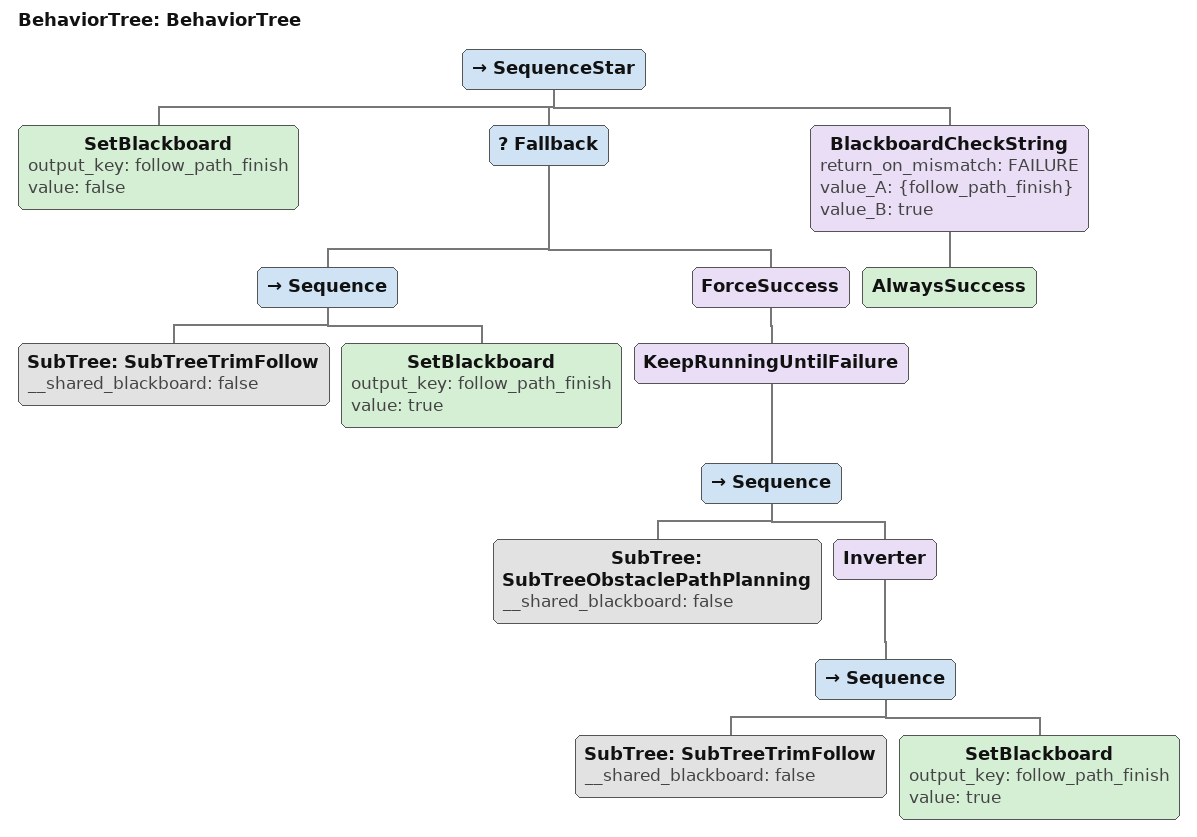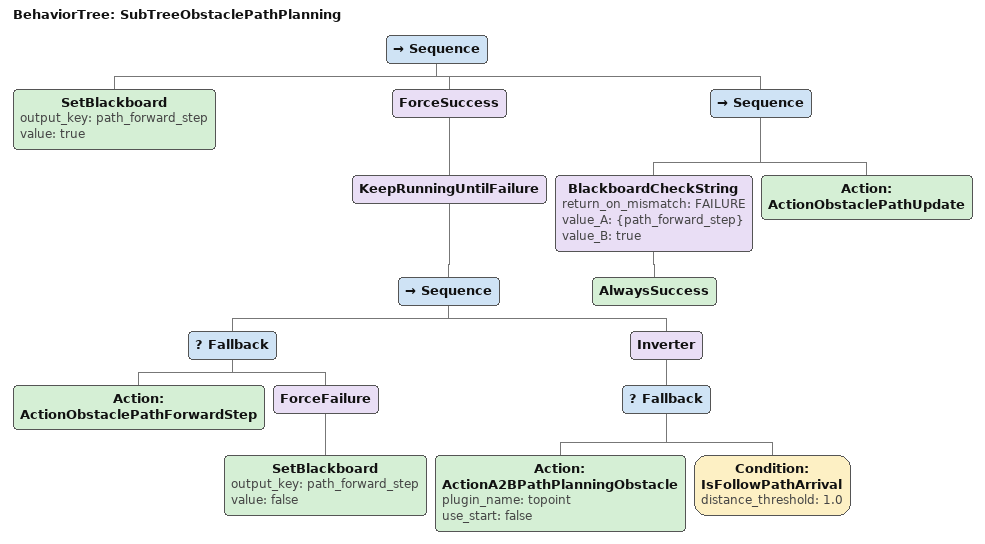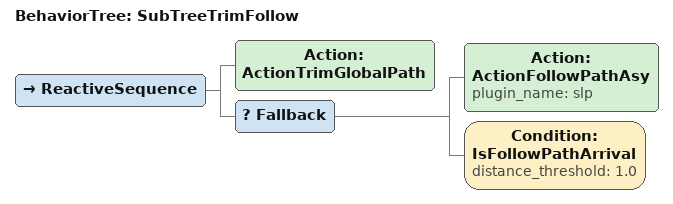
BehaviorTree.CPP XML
<?xml version="1.0"?>
<root main_tree_to_execute="BehaviorTree">
    <BehaviorTree ID="BehaviorTree">
        <SequenceStar>
            <SetBlackboard output_key="follow_path_finish" value="false"/>
            <Fallback>
                <Sequence>
                    <SubTree ID="SubTreeTrimFollow" __shared_blackboard="false"/>
                    <SetBlackboard output_key="follow_path_finish" value="true"/>
                </Sequence>
                <ForceSuccess>
                    <KeepRunningUntilFailure>
                        <Sequence>
                            <SubTree ID="SubTreeObstaclePathPlanning" __shared_blackboard="false"/>
                            <Inverter>
                                <Sequence>
                                    <SubTree ID="SubTreeTrimFollow" __shared_blackboard="false"/>
                                    <SetBlackboard output_key="follow_path_finish" value="true"/>
                                </Sequence>
                            </Inverter>
                        </Sequence>
                    </KeepRunningUntilFailure>
                </ForceSuccess>
            </Fallback>
            <BlackboardCheckString return_on_mismatch="FAILURE" value_A="{follow_path_finish}" value_B="true">
                <AlwaysSuccess/>
            </BlackboardCheckString>
        </SequenceStar>
    </BehaviorTree>
    <BehaviorTree ID="SubTreeObstaclePathPlanning">
        <Sequence>
            <SetBlackboard output_key="path_forward_step" value="true"/>
            <ForceSuccess>
                <KeepRunningUntilFailure>
                    <Sequence>
                        <Fallback>
                            <Action ID="ActionObstaclePathForwardStep"/>
                            <ForceFailure>
                                <SetBlackboard output_key="path_forward_step" value="false"/>
                            </ForceFailure>
                        </Fallback>
                        <Inverter>
                            <Fallback>
                                <Action ID="ActionA2BPathPlanningObstacle" plugin_name="topoint" use_start="false"/>
                                <Condition ID="IsFollowPathArrival" distance_threshold="1.0"/>
                            </Fallback>
                        </Inverter>
                    </Sequence>
                </KeepRunningUntilFailure>
            </ForceSuccess>
            <Sequence>
                <BlackboardCheckString return_on_mismatch="FAILURE" value_A="{path_forward_step}" value_B="true">
                    <AlwaysSuccess/>
                </BlackboardCheckString>
                <Action ID="ActionObstaclePathUpdate"/>
            </Sequence>
        </Sequence>
    </BehaviorTree>
    <BehaviorTree ID="SubTreeTrimFollow">
        <ReactiveSequence>
            <Action ID="ActionTrimGlobalPath"/>
            <Fallback>
                <Action ID="ActionFollowPathAsy" plugin_name="slp"/>
                <Condition ID="IsFollowPathArrival" distance_threshold="1.0"/>
            </Fallback>
        </ReactiveSequence>
    </BehaviorTree>
</root>
